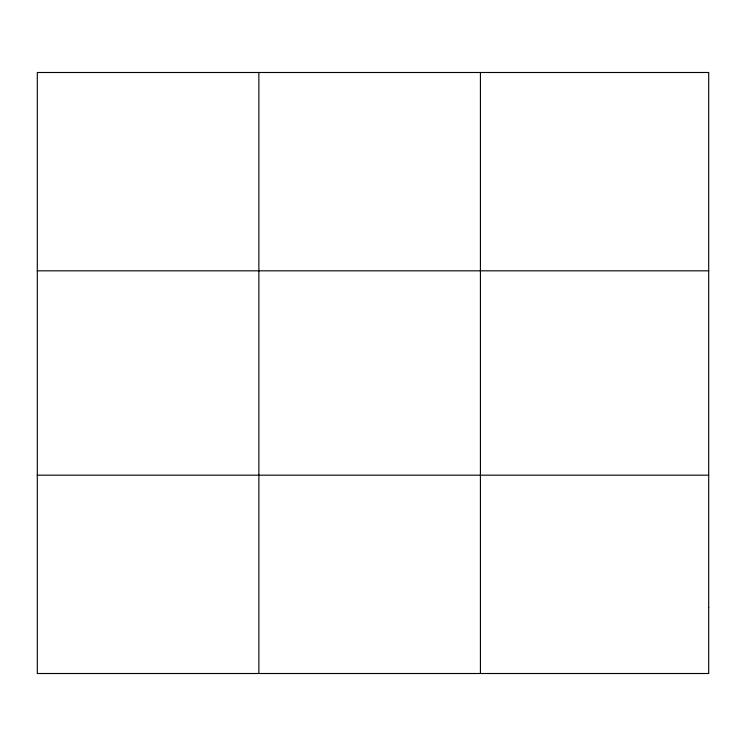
<?xml version="1.0" encoding="UTF-8"?>
<svg xmlns="http://www.w3.org/2000/svg" width="746" height="746" viewBox="0 0 746 746"><rect width="100%" height="100%" fill="white"/><g stroke="black" fill="none" stroke-linecap="round" stroke-linejoin="round"><path stroke-width="1.12" d="M258.862 673.507L258.862 72.493M480.424 673.507L480.424 72.493M37.3 270.826L708.7 270.826M37.3 475.174L708.7 475.174M708.7 607.393L708.7 673.507L37.3 673.507L37.3 72.493L708.7 72.493L708.7 607.393"/></g></svg>
